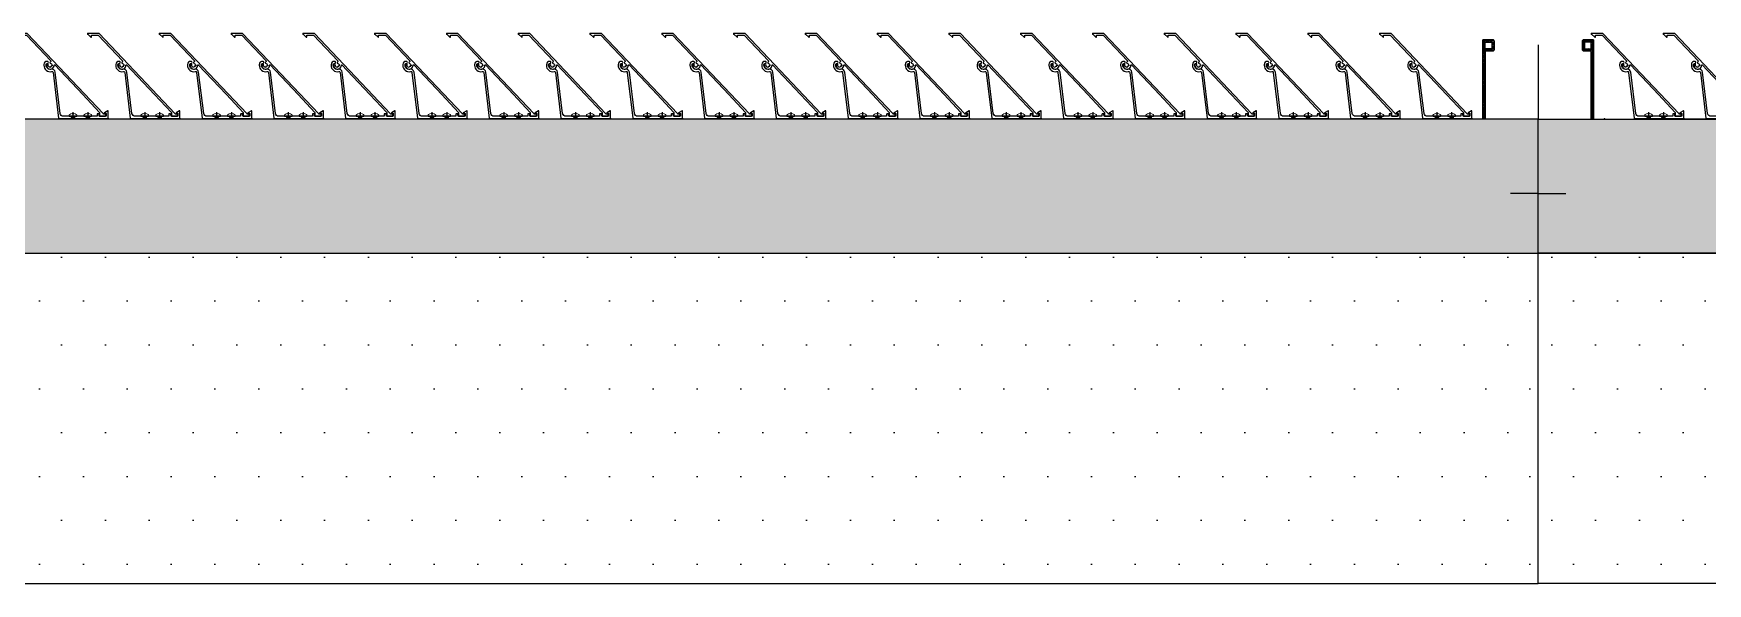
# Model space of a CAD drawing. Header units: millimetres. Extents: x 2519235 to 7246330, y 25937 to 201821.
# Drawn here: x 2729582 to 2731097, y 118410 to 118908 of the extents above; entities that cross this region are included whole.
import ezdxf
from ezdxf.enums import TextEntityAlignment as Align

# ---------------------------------------------------------------- set-up
doc = ezdxf.new("R2010")
doc.units = ezdxf.units.MM
doc.set_wipeout_variables(frame=1)
for name, pattern in [('CENTER', [50.8, 31.75, -6.35, 6.35, -6.35]), ('DXK_LINE_DOT2', [3.9198, 1.9599, -1.9599]), ('HIDDEN', [0.375, 0.25, -0.125]), ('HIDDEN2', [4.7625, 3.175, -1.5875]), ('TA_GL_005.00000', [13.75, 5, -1.25, 1.25, -1.25, 5])]:
    doc.linetypes.add(name, pattern=pattern)
for name, color, linetype in [('000 - 0_SYM_DWG_GRID-BUBBLE_MAIN_COLOR_1', 7, 'Continuous'), ('000 - 0_SYM_DWG_GRIDLINE_MAIN_COLOR_251', 7, 'Continuous'), ('000 - STRUCTURE_STEEL_ACCESORIES_MAIN_COLOR_2', 7, 'Continuous'), ('000 - STRUCTURE_STEEL_ACCESORIES_WIPEOUT_', 7, 'Continuous'), ('010 - ASPG_ACCESSORIES_HATCH_', 7, 'Continuous'), ('010 - ASPG_ACCESSORIES_MAIN_COLOR_1', 7, 'Continuous'), ('010 - ASPG_ACCESSORIES_SUB_COLOR_1', 7, 'Continuous'), ('010 - ASPG_ACCESSORIES_SUB_COLOR_2', 7, 'Continuous'), ('010 - ASPG_ACCESSORIES_SYMBOL_', 7, 'Continuous'), ('010 - ASPG_ACCESSORIES_WIPEOUT_', 7, 'Continuous'), ('010 - ASPG_EXTR_DEF_SUB', 7, 'Continuous'), ('010 - ASPG_EXTR_MAIN_COLOR_2', 7, 'Continuous'), ('010 - ASPG_FASTERN_DEF_SUB', 7, 'Continuous'), ('010 - ASPG_FASTERN_MAIN_COLOR_1', 7, 'Continuous'), ('010 - ASPG_FASTERN_SUB_COLOR_2', 7, 'Continuous'), ('010 - ASPG_FASTERN_SUB_COLOR_3', 7, 'Continuous'), ('010 - ASPG_FLASHING_HATCH_', 7, 'Continuous'), ('010 - ASPG_FLASHING_MAIN_COLOR_2', 7, 'Continuous'), ('010 - ASPG_FLASHING_MAIN_COLOR_4', 7, 'Continuous'), ('010 - ASPG_FLASHING_WIPEOUT_', 7, 'Continuous'), ('010 - ASPG_FRAMING_CUT_COLOR_4', 7, 'Continuous'), ('010 - ASPG_FRAMING_DEF_SUB', 7, 'Continuous'), ('010 - ASPG_FRAMING_HATCH_', 7, 'Continuous'), ('010 - ASPG_FRAMING_MAIN_COLOR_2', 7, 'Continuous'), ('010 - ASPG_FRAMING_SUB_COLOR_2', 7, 'Continuous'), ('010 - ASPG_FRAMING_WIPEOUT_', 7, 'Continuous'), ('_BOLT-M10', 7, 'Continuous'), ('_C-SC', 7, 'Continuous'), ('_Hatch', 7, 'Continuous'), ('_LOUVER-SB', 7, 'Continuous'), ('A-GLAZ-CURT', 7, 'Continuous'), ('BOLT & SCREW', 7, 'Continuous'), ('Center Line', 7, 'CENTER'), ('Xref-PLAN-106.940$0$_Beam', 7, 'Continuous')]:
    doc.layers.add(name, color=color, linetype=linetype)
doc.layers.add('12-GRID', color=7, linetype='CENTER', lineweight=13)
doc.layers.add('SCREW', color=7, linetype='Continuous', lineweight=5)
doc.styles.add('Arial', font='arial.ttf', dxfattribs={"height": 300})
doc.styles.add('TA', font='', dxfattribs={"height": 4.5})
doc.styles.get('TA').set_extended_font_data('Cordia New')
pattern_1 = [(270, (1257419.24324, -520041.6224), (0.65495992507, -1.1344238721), [0.7562825814, -1.5125651628]), (30, (1257419.24324, -520041.6224), (0.65495992936, 1.1344238696), [0.7562825814, -1.5125651628]), (330, (1257419.24324, -520041.6224), (1.30991985442, -2.48e-09), [-1.5125651628, 0.7562825814])]
pattern_2 = [(315, (1257419.4929, -520021.6224), (1.3369313545, 1.3369313545), []), (45, (1257419.4929, -520021.6224), (-1.3369313545, 1.3369313545), [])]
pattern_3 = [(270, (1257419.4425, -520043.9224), (0.65495992507, -1.1344238721), [0.7562825814, -1.5125651628]), (30, (1257419.4425, -520043.9224), (0.65495992936, 1.1344238696), [0.7562825814, -1.5125651628]), (330, (1257419.4425, -520043.9224), (1.30991985442, -2.48e-09), [-1.5125651628, 0.7562825814])]
pattern_4 = [(315, (1257419.1929, -520023.9224), (1.3369313545, 1.3369313545), []), (45, (1257419.1929, -520023.9224), (-1.3369313545, 1.3369313545), [])]
pattern_5 = [(45, (68845973.911, -106253.634), (-4.0411152545, 4.0411152545), []), (45, (68845976.6053, -106253.634), (-4.0411152545, 4.0411152545), [])]
pattern_6 = [(0, (0, 0), (3.96875, 7.9375), [0, -7.9375])]
pattern_7 = [(0, (0, 0), (19.84375, 39.6875), [0, -39.6875])]

# ---------------------------------------------------------------- blocks, each defined once
blk = doc.blocks.new('_C-SC')
at = {"layer": '_Hatch'}
h = blk.add_hatch(dxfattribs=at)
h.set_pattern_fill('STEEL', scale=1.5)
h.set_pattern_definition([(45, (-1941.0177, -2436.031), (-3.367596, 3.367596), []), (45, (-1941.0177, -2433.6497), (-3.367596, 3.367596), [])])
h.paths.add_polyline_path([(3, 67), (3, 3, 0.414214), (13, -7), (50, -7), (50, -15), (-50, -15), (-50, -7), (-13, -7, 0.414214), (-3, 3), (-3, 67, 0.414214), (-13, 77), (-50, 77), (-50, 85), (50, 85), (50, 77), (13, 77, 0.414214)])
at = {"color": 7, "linetype": 'Continuous'}
for p, q in [((70, 135), (-70, 135)), ((-70, 135), (-70, -25)), ((70, 135), (70, -25))]:
    blk.add_line(p, q, dxfattribs=at)
at = {"color": 7, "linetype": 'DXK_LINE_DOT2'}
for p, q in [((-70, 135), (-70, -25)), ((70, 135), (-70, 135)), ((70, -25), (70, 135))]:
    blk.add_line(p, q, dxfattribs=at)
at = {"color": 7, "linetype": 'HIDDEN2'}
for p, q in [((-70, -25), (-70, -65)), ((-70, -30.1), (-70, -65)), ((70, -65), (70, -25)), ((70, -30.1), (70, -65)), ((-70, -65), (70, -65)), ((-70, -65), (70, -65))]:
    blk.add_line(p, q, dxfattribs=at)
at = {"color": 7}
blk.add_lwpolyline([(-50, 85), (50, 85), (50, 77), (13, 77, 0.414214), (3, 67), (3, 3, 0.414214), (13, -7), (50, -7), (50, -15), (-50, -15), (-50, -7), (-13, -7, 0.414214), (-3, 3), (-3, 67, 0.414214), (-13, 77), (-50, 77)], format="xyb", close=True, dxfattribs=at)
for points in [[(63, 60), (3, 60), (3, 10), (63, 10)], [(63, 60), (8, 60), (8, 10), (63, 10)]]:
    blk.add_lwpolyline(points, close=True, dxfattribs=at)
at = {"layer": '_BOLT-M10', "color": 7}
for p, q in [((0, 128.1), (0, 101.9)), ((-11.7, 115), (11.7, 115)), ((16, 35), (-10, 35)), ((3, 42), (-3, 42)), ((8, 42), (3, 42)), ((3, 28), (-3, 28)), ((8, 28), (3, 28))]:
    blk.add_line(p, q, dxfattribs=at)
blk.add_lwpolyline([(-8, 110.4), (0, 105.8), (8, 110.4), (8, 119.6), (0, 124.2), (-8, 119.6)], close=True, dxfattribs=at)
for radius in [10, 6.93]:
    blk.add_circle((0, 115), radius, dxfattribs=at)
at = {"layer": 'Defpoints', "color": 7}
for p, q in [((6.4, -6.4), (-6.4, 6.4)), ((-6.4, -6.4), (6.4, 6.4))]:
    blk.add_line(p, q, dxfattribs=at)
at = {"layer": 'Defpoints', "color": 7, "linetype": 'HIDDEN2'}
for p, q in [((-11.7, -45), (11.7, -45)), ((0, -58.1), (0, -31.9))]:
    blk.add_line(p, q, dxfattribs=at)
blk.add_lwpolyline([(-8, -40.4), (0, -35.8), (8, -40.4), (8, -49.6), (0, -54.2), (-8, -49.6)], close=True, dxfattribs=at)
for radius in [10, 6.93]:
    blk.add_circle((0, -45), radius, dxfattribs=at)
blk = doc.blocks.new('*U360')
at = {"color": 7}
for p, q in [((125, -25), (-2525, -25)), ((-2525, -30.1), (125, -30.1)), ((125, -25), (125, -144.9)), ((-2525, -35.4), (125, -35.4)), ((-2525, -134.5), (125, -134.5)), ((-2525, -139.6), (125, -139.6)), ((-2525, -144.9), (125, -144.9))]:
    blk.add_line(p, q, dxfattribs=at)
at = {"layer": 'Defpoints', "color": 7}
for p, q in [((6.4, -6.4), (-6.4, 6.4)), ((-6.4, -6.4), (6.4, 6.4)), ((0, 0), (0, -144.9))]:
    blk.add_line(p, q, dxfattribs=at)
blk = doc.blocks.new('Xref-PLAN-106.940')
at = {"layer": 'Xref-PLAN-106.940$0$_Beam', "color": 7}
for p, q in [((130644.2, 23258.4), (133394.2, 23258.4)), ((130644.2, 22958.4), (133394.2, 22958.4))]:
    blk.add_line(p, q, dxfattribs=at)
blk = doc.blocks.new('*U1098')
at = {"layer": '000 - 0_SYM_DWG_GRIDLINE_MAIN_COLOR_251', "color": 7, "linetype": 'ByBlock', "ltscale": 5}
blk.add_line((2, 0), (-866, 0), dxfattribs=at)
at = {"color": 7, "style": 'TA', "flags": 1}
blk.add_attdef('LOCATION', (6, -6), '', height=4.5, rotation=270, dxfattribs=at)
at = {"layer": '000 - 0_SYM_DWG_GRID-BUBBLE_MAIN_COLOR_1', "color": 7, "style": 'Arial'}
blk.add_attdef('GRID-HEAD', text='', height=4, rotation=180, dxfattribs=at).set_placement((22, 0), align=Align.MIDDLE_CENTER)
blk = doc.blocks.new('W-1-PP17-ENT1_REV02_20260415-161303_PP17_ENT1_MAIN_DIMS_PL')
at = {"layer": '000 - 0_SYM_DWG_GRIDLINE_MAIN_COLOR_251', "color": 7, "linetype": 'TA_GL_005.00000', "xscale": 50, "yscale": 50, "zscale": 50, "rotation": 180}
blk.add_blockref('*U1098', (-18300, 0), dxfattribs=at)
blk = doc.blocks.new('A$C6d15e31b')
at = {"layer": 'A-GLAZ-CURT', "color": 7}
for p, q in [((-4950, 0), (-4950, 50)), ((-4950, 50), (-4900, 50)), ((-4900, 50), (-4900, 0))]:
    blk.add_line(p, q, dxfattribs=at)
at = {"color": 7}
for name, p in [('W-1-PP17-ENT1_REV02_20260415-161303_PP17_ENT1_MAIN_DIMS_PL', (0, 0)), ('Xref-PLAN-106.940', (-135619.3, -23258.4))]:
    blk.add_blockref(name, p, dxfattribs=at)
at = {"layer": '_C-SC', "color": 7, "rotation": 180}
blk.add_blockref('_C-SC', (-4800, -149.9), dxfattribs=at)
at = {"layer": '_LOUVER-SB', "color": 7, "rotation": 180}
blk.add_blockref('*U360', (-4800, -149.9), dxfattribs=at)
blk = doc.blocks.new('*U2952')
at = {"layer": '12-GRID', "color": 7, "linetype": 'CENTER'}
for p, q in [((0, -6.2), (0, 2.2)), ((-4.2, -2), (4.2, -2))]:
    blk.add_line(p, q, dxfattribs=at)
at = {"layer": 'BOLT & SCREW', "color": 7}
for p, q in [((-0.6, -1.8), (-1.8, -1.6)), ((-0.6, -2.2), (-1.8, -2.4)), ((-0.5, -1.8), (-0.9, -1.6)), ((-0.5, -2.2), (-0.9, -2.4)), ((-0.2, -1.4), (-0.4, -0.2)), ((-0.2, -1.5), (-0.4, -1.1)), ((-0.2, -2.5), (-0.4, -2.9)), ((-0.2, -2.6), (-0.4, -3.8)), ((0.2, -1.4), (0.4, -0.2)), ((0.2, -1.5), (0.4, -1.1)), ((0.4, -2.9), (0.2, -2.5)), ((0.2, -2.6), (0.4, -3.8)), ((0.5, -1.8), (0.9, -1.6)), ((0.5, -2.2), (0.9, -2.4)), ((0.6, -1.8), (1.8, -1.6)), ((0.6, -2.2), (1.8, -2.4))]:
    blk.add_line(p, q, dxfattribs=at)
for points in [[(-1.8, -1.6), (-0.9, -1.6, 0.414214), (-0.4, -1.1), (-0.4, -0.2), (0.4, -0.2), (0.4, -1.1, 0.414214), (0.9, -1.6), (1.8, -1.6), (1.8, -2.4), (0.9, -2.4, 0.414214), (0.4, -2.9), (0.4, -3.8), (-0.4, -3.8), (-0.4, -2.9, 0.414214), (-0.9, -2.4), (-1.8, -2.4)], [(0.2, -2.5, -0.414214), (0.5, -2.2), (0.6, -2.2), (0.6, -1.8), (0.5, -1.8, -0.414214), (0.2, -1.5), (0.2, -1.4), (-0.2, -1.4), (-0.2, -1.5, -0.414214), (-0.5, -1.8), (-0.6, -1.8), (-0.6, -2.2), (-0.5, -2.2, -0.414214), (-0.2, -2.5), (-0.2, -2.6), (0.2, -2.6)]]:
    blk.add_lwpolyline(points, format="xyb", close=True, dxfattribs=at)
blk.add_circle((0, -2), 3.5, dxfattribs=at)
blk = doc.blocks.new('000_ASPG_TYP_FILES_20260218-010703_FRAME_EXTR_')
at = {"layer": '010 - ASPG_FRAMING_HATCH_'}
h = blk.add_hatch(dxfattribs=at)
h.set_pattern_fill('ANSI32', scale=0.1, angle=180)
edge = h.paths.add_edge_path()
edge.add_line((2, 16), (2, 2))
edge.add_line((2, 2), (39.7, 2))
edge.add_arc((39.7, 1.7), 0.3, 0, 90, ccw=False)
edge.add_line((40, 1.7), (40, 0.3))
edge.add_arc((39.7, 0.3), 0.3, -90, 0, ccw=False)
edge.add_line((39.7, 0), (0.3, 0))
edge.add_arc((0.3, 0.3), 0.3, 180, 270, ccw=False)
edge.add_line((0, 0.3), (0, 17.7))
edge.add_arc((0.3, 17.7), 0.3, 90, 180, ccw=False)
edge.add_line((0.3, 18), (22.6, 18))
edge.add_arc((22.6, 18.5), 0.5, 270, 380.2095)
edge.add_arc((26.2, 19.8), 3.35, 182.0638, 200.2095, ccw=False)
edge.add_arc((23.6, 19.7), 0.76, 2.0638, 182.0638, ccw=False)
edge.add_arc((26.2, 19.8), 1.83, 182.0638, 447.9362)
edge.add_arc((26.3, 22.4), 0.76, 87.9362, 267.9362, ccw=False)
edge.add_arc((26.2, 19.8), 3.35, 69.7905, 87.9362, ccw=False)
edge.add_arc((27.5, 23.4), 0.5, 249.7905, 360)
edge.add_line((28, 23.4), (28, 26.7))
edge.add_line((28, 26.7), (28.5, 27.2))
edge.add_line((28.5, 27.2), (28, 27.7))
edge.add_line((28, 27.7), (28, 38.6))
edge.add_line((28, 38.6), (28.5, 39.1))
edge.add_line((28.5, 39.1), (28, 39.6))
edge.add_line((28, 39.6), (28, 42.9))
edge.add_arc((27.5, 42.9), 0.5, 0, 110.2095)
edge.add_arc((26.2, 46.5), 3.35, 272.0638, 290.2095, ccw=False)
edge.add_arc((26.3, 43.9), 0.76, 92.0638, 272.0638, ccw=False)
edge.add_arc((26.2, 46.5), 1.83, 272.0638, 537.9362)
edge.add_arc((23.6, 46.6), 0.76, 177.9362, 357.9362, ccw=False)
edge.add_arc((26.2, 46.5), 3.35, 159.7905, 177.9362, ccw=False)
edge.add_arc((22.6, 47.8), 0.5, 339.7905, 450)
edge.add_line((22.6, 48.3), (0.3, 48.3))
edge.add_arc((0.3, 48.6), 0.3, 180, 270, ccw=False)
edge.add_line((0, 48.6), (0, 60))
edge.add_arc((0.3, 60), 0.3, 90, 180, ccw=False)
edge.add_line((0.3, 60.3), (5, 60.3))
edge.add_line((5, 60.3), (5, 65))
edge.add_arc((5.3, 65), 0.3, 90, 180, ccw=False)
edge.add_line((5.3, 65.3), (30, 65.3))
edge.add_line((30, 65.3), (30, 63.6))
edge.add_arc((29.7, 63.6), 0.3, -90, 0, ccw=False)
edge.add_line((29.7, 63.3), (7.3, 63.3))
edge.add_arc((7.3, 63), 0.3, 90, 180)
edge.add_line((7, 63), (7, 58.3))
edge.add_line((7, 58.3), (2.3, 58.3))
edge.add_arc((2.3, 58), 0.3, 90, 180)
edge.add_line((2, 58), (2, 50.6))
edge.add_arc((2.3, 50.6), 0.3, 180, 270)
edge.add_line((2.3, 50.3), (29.7, 50.3))
edge.add_arc((29.7, 50), 0.3, 0, 90, ccw=False)
edge.add_line((30, 50), (30, 26.7))
edge.add_line((30, 26.7), (30, 16.3))
edge.add_arc((29.7, 16.3), 0.3, -90, 0, ccw=False)
edge.add_line((29.7, 16), (2, 16))
at = {"layer": '010 - ASPG_FRAMING_CUT_COLOR_4', "color": 7}
blk.add_lwpolyline([(2, 16), (2, 2), (39.7, 2, -0.414214), (40, 1.7), (40, 0.3, -0.414214), (39.7, 0), (0.3, 0, -0.414214), (0, 0.3), (0, 17.7, -0.414214), (0.3, 18), (22.6, 18, 0.52173), (23, 18.7, -0.079342), (22.8, 19.7, -1), (24.3, 19.8, 2.296346), (26.2, 21.7, -1), (26.3, 23.2, -0.079342), (27.3, 23, 0.52173), (28, 23.4), (28, 26.7), (28.5, 27.2), (28, 27.7), (28, 38.6), (28.5, 39.1), (28, 39.6), (28, 42.9, 0.52173), (27.3, 43.3, -0.079342), (26.3, 43.1, -1), (26.2, 44.6, 2.296346), (24.3, 46.5, -1), (22.8, 46.6, -0.079342), (23, 47.6, 0.52173), (22.6, 48.3), (0.3, 48.3, -0.414214), (0, 48.6), (0, 60, -0.414214), (0.3, 60.3), (5, 60.3), (5, 65, -0.414214), (5.3, 65.3), (30, 65.3), (30, 63.6, -0.414214), (29.7, 63.3), (7.3, 63.3, 0.414214), (7, 63), (7, 58.3), (2.3, 58.3, 0.414214), (2, 58), (2, 50.6, 0.414214), (2.3, 50.3), (29.7, 50.3, -0.414214), (30, 50), (30, 26.7), (30, 16.3, -0.414214), (29.7, 16)], format="xyb", close=True, dxfattribs=at)
at = {"color": 7}
for p in [(26.2, 48.5), (26.2, 21.8)]:
    blk.add_blockref('*U2952', p, dxfattribs=at)
blk = doc.blocks.new('*U2949')
at = {"layer": '010 - ASPG_FRAMING_HATCH_', "transparency": 33554585}
h = blk.add_hatch(dxfattribs=at)
h.set_pattern_fill('ANSI32', scale=0.25)
edge = h.paths.add_edge_path()
edge.add_line((2, -50), (2, -75))
edge.add_line((2, -75), (0, -75))
edge.add_line((0, -75), (0, -49))
edge.add_arc((1, -49), 1, 90, 180, ccw=False)
edge.add_line((1, -48), (63, -48))
edge.add_arc((63, -47), 1, 270, 360)
edge.add_line((64, -47), (64, 47))
edge.add_arc((63, 47), 1, 0, 90)
edge.add_line((63, 48), (1, 48))
edge.add_arc((1, 49), 1, 180, 270, ccw=False)
edge.add_line((0, 49), (0, 75))
edge.add_line((0, 75), (2, 75))
edge.add_line((2, 75), (2, 50))
edge.add_line((2, 50), (141, 50))
edge.add_line((141, 50), (141, 41))
edge.add_arc((140, 41), 1, 270, 360, ccw=False)
edge.add_line((140, 40), (132, 40))
edge.add_arc((132, 41), 1, 180, 270, ccw=False)
edge.add_line((131, 41), (131, 47))
edge.add_arc((130, 47), 1, 0, 90)
edge.add_line((130, 48), (67, 48))
edge.add_arc((67, 47), 1, 90, 180)
edge.add_line((66, 47), (66, -47))
edge.add_arc((67, -47), 1, 180, 270)
edge.add_line((67, -48), (130, -48))
edge.add_arc((130, -47), 1, 270, 360)
edge.add_line((131, -47), (131, -41))
edge.add_arc((132, -41), 1, 90, 180, ccw=False)
edge.add_line((132, -40), (140, -40))
edge.add_arc((140, -41), 1, 0, 90, ccw=False)
edge.add_line((141, -41), (141, -50))
edge.add_line((141, -50), (2, -50))
h.paths.add_polyline_path([(139, 48), (139, 42), (133, 42), (133, 48)], flags=16)
h.paths.add_polyline_path([(139, -48), (139, -42), (133, -42), (133, -48)], flags=16)
at = {"layer": '010 - ASPG_FRAMING_HATCH_'}
h = blk.add_hatch(dxfattribs=at)
h.set_pattern_fill('ANSI37', scale=0.595498, angle=-90)
h.set_pattern_definition(pattern_2)
edge = h.paths.add_edge_path()
edge.add_ellipse((57.8, 55), major_axis=(0, -5), ratio=0.644482, start_angle=0, end_angle=180)
edge.add_line((57.8, 60), (62, 60))
edge.add_arc((62, 60.3), 0.3, -90, 0)
edge.add_line((62.3, 60.3), (62.3, 61))
edge.add_line((62.3, 61), (61.8, 61.5))
edge.add_line((61.8, 61.5), (62.3, 62))
edge.add_line((62.3, 62), (61.8, 62.5))
edge.add_line((61.8, 62.5), (62.3, 63))
edge.add_line((62.3, 63), (61.8, 63.5))
edge.add_line((61.8, 63.5), (62.3, 64))
edge.add_line((62.3, 64), (62.3, 65))
edge.add_line((62.3, 65), (63.3, 65))
edge.add_line((63.3, 65), (63.8, 65.5))
edge.add_line((63.8, 65.5), (64.3, 65))
edge.add_line((64.3, 65), (64.8, 65.5))
edge.add_line((64.8, 65.5), (65.3, 65))
edge.add_line((65.3, 65), (65.8, 65.5))
edge.add_line((65.8, 65.5), (66.3, 65))
edge.add_line((66.3, 65), (67, 65))
edge.add_arc((67, 65.3), 0.3, -90, 0)
edge.add_line((67.3, 65.3), (67.3, 60))
edge.add_arc((77.2, 55), 11.1, 153.2037, 206.7963)
edge.add_line((67.3, 50), (57.8, 50))
h = blk.add_hatch(dxfattribs=at)
h.set_pattern_fill('ANSI37', scale=0.595498, angle=-90)
h.set_pattern_definition(pattern_4)
edge = h.paths.add_edge_path()
edge.add_ellipse((11.5, 55), major_axis=(0, -5), ratio=0.644482, start_angle=180, end_angle=360, ccw=False)
edge.add_line((11.5, 60), (2, 60))
edge.add_arc((-7.9, 55), 11.1, -26.7963, 26.7963, ccw=False)
edge.add_line((2, 50), (11.5, 50))
h = blk.add_hatch(dxfattribs=at)
h.set_pattern_fill('HONEY', scale=0.238199, angle=-90)
h.set_pattern_definition(pattern_3)
edge = h.paths.add_edge_path()
edge.add_ellipse((11.8, 55), major_axis=(0, -5), ratio=0.644482, start_angle=0, end_angle=360, ccw=False)
h = blk.add_hatch(dxfattribs=at)
h.set_pattern_fill('HONEY', scale=0.238199, angle=-90)
h.set_pattern_definition(pattern_1)
edge = h.paths.add_edge_path()
edge.add_ellipse((57.5, 55), major_axis=(0, -5), ratio=0.644482, start_angle=0, end_angle=360)
h = blk.add_hatch(dxfattribs=at)
h.set_pattern_fill('ANSI37', scale=0.595498, angle=-90)
h.set_pattern_definition(pattern_4)
edge = h.paths.add_edge_path()
edge.add_ellipse((11.5, -55), major_axis=(0, 5), ratio=0.644482, start_angle=0, end_angle=180)
edge.add_line((11.5, -60), (2, -60))
edge.add_arc((-7.9, -55), 11.1, 333.2037, 386.7963)
edge.add_line((2, -50), (11.5, -50))
h = blk.add_hatch(dxfattribs=at)
h.set_pattern_fill('HONEY', scale=0.238199, angle=-90)
h.set_pattern_definition(pattern_3)
edge = h.paths.add_edge_path()
edge.add_ellipse((11.8, -55), major_axis=(0, 5), ratio=0.644482, start_angle=0, end_angle=360)
h = blk.add_hatch(dxfattribs=at)
h.set_pattern_fill('HONEY', scale=0.238199, angle=-90)
h.set_pattern_definition(pattern_1)
edge = h.paths.add_edge_path()
edge.add_ellipse((57.5, -55), major_axis=(0, 5), ratio=0.644482, start_angle=0, end_angle=360, ccw=False)
h = blk.add_hatch(dxfattribs=at)
h.set_pattern_fill('ANSI37', scale=0.595498, angle=-90)
h.set_pattern_definition(pattern_2)
edge = h.paths.add_edge_path()
edge.add_ellipse((57.8, -55), major_axis=(0, 5), ratio=0.644482, start_angle=180, end_angle=360, ccw=False)
edge.add_line((57.8, -60), (62, -60))
edge.add_arc((62, -60.3), 0.3, 360, 450, ccw=False)
edge.add_line((62.3, -60.3), (62.3, -61))
edge.add_line((62.3, -61), (61.8, -61.5))
edge.add_line((61.8, -61.5), (62.3, -62))
edge.add_line((62.3, -62), (61.8, -62.5))
edge.add_line((61.8, -62.5), (62.3, -63))
edge.add_line((62.3, -63), (61.8, -63.5))
edge.add_line((61.8, -63.5), (62.3, -64))
edge.add_line((62.3, -64), (62.3, -65))
edge.add_line((62.3, -65), (63.3, -65))
edge.add_line((63.3, -65), (63.8, -65.5))
edge.add_line((63.8, -65.5), (64.3, -65))
edge.add_line((64.3, -65), (64.8, -65.5))
edge.add_line((64.8, -65.5), (65.3, -65))
edge.add_line((65.3, -65), (65.8, -65.5))
edge.add_line((65.8, -65.5), (66.3, -65))
edge.add_line((66.3, -65), (67, -65))
edge.add_arc((67, -65.3), 0.3, 360, 450, ccw=False)
edge.add_line((67.3, -65.3), (67.3, -60))
edge.add_arc((77.2, -55), 11.1, 153.2037, 206.7963, ccw=False)
edge.add_line((67.3, -50), (57.8, -50))
at = {"layer": '010 - ASPG_FASTERN_DEF_SUB', "color": 7}
blk.add_point((0, 0), dxfattribs=at)
at = {"layer": '010 - ASPG_FRAMING_CUT_COLOR_4', "color": 7}
blk.add_lwpolyline([(2, -50), (2, -75), (0, -75), (0, -49, -0.414214), (1, -48), (63, -48, 0.414214), (64, -47), (64, 47, 0.414214), (63, 48), (1, 48, -0.414214), (0, 49), (0, 75), (2, 75), (2, 50), (141, 50), (141, 41, -0.414214), (140, 40), (132, 40, -0.414214), (131, 41), (131, 47, 0.414214), (130, 48), (67, 48, 0.414214), (66, 47), (66, -47, 0.414214), (67, -48), (130, -48, 0.414214), (131, -47), (131, -41, -0.414214), (132, -40), (140, -40, -0.414214), (141, -41), (141, -50)], format="xyb", close=True, dxfattribs=at)
for points in [[(139, 48), (139, 42), (133, 42), (133, 48)], [(139, -48), (139, -42), (133, -42), (133, -48)]]:
    blk.add_lwpolyline(points, close=True, dxfattribs=at)
at = {"layer": '010 - ASPG_FRAMING_DEF_SUB', "color": 7, "transparency": 33554508}
blk.add_line((136.5, 0), (-4.5, 0), dxfattribs=at)
at = {"layer": '010 - ASPG_FRAMING_DEF_SUB', "color": 7, "transparency": 33554457}
for points in [[(54.3, 50), (67.3, 50), (67.3, 65.5), (54.3, 65.5)], [(2, 50), (15, 50), (15, 60), (2, 60)], [(2, -50), (15, -50), (15, -60), (2, -60)], [(54.3, -50), (67.3, -50), (67.3, -65.5), (54.3, -65.5)]]:
    blk.add_lwpolyline(points, close=True, dxfattribs=at)
at = {"layer": '010 - ASPG_FRAMING_SUB_COLOR_2', "color": 7}
for points in [[(57.5, 50), (67.3, 50, -0.238199), (67.3, 60), (67.3, 65.3, -0.414214), (67, 65), (66.3, 65), (65.8, 65.5), (65.3, 65), (64.8, 65.5), (64.3, 65), (63.8, 65.5), (63.3, 65), (62.3, 65), (62.3, 64), (61.8, 63.5), (62.3, 63), (61.8, 62.5), (62.3, 62), (61.8, 61.5), (62.3, 61), (62.3, 60.3, -0.414214), (62, 60), (57.5, 60)], [(11.8, 50), (2, 50, 0.238199), (2, 60), (11.8, 60)], [(11.8, -50), (2, -50, -0.238199), (2, -60), (11.8, -60)], [(57.5, -50), (67.3, -50, 0.238199), (67.3, -60), (67.3, -65.3, 0.414214), (67, -65), (66.3, -65), (65.8, -65.5), (65.3, -65), (64.8, -65.5), (64.3, -65), (63.8, -65.5), (63.3, -65), (62.3, -65), (62.3, -64), (61.8, -63.5), (62.3, -63), (61.8, -62.5), (62.3, -62), (61.8, -61.5), (62.3, -61), (62.3, -60.3, 0.414214), (62, -60), (57.5, -60)]]:
    blk.add_lwpolyline(points, format="xyb", dxfattribs=at)
at = {"layer": '010 - ASPG_FRAMING_SUB_COLOR_2', "color": 7, "extrusion": (0, 0, -1)}
for centre, major_axis in [((11.8, 55), (0, -5)), ((57.5, -55), (0, 5))]:
    blk.add_ellipse(centre, major_axis=major_axis, ratio=0.644482, dxfattribs=at)
at = {"layer": '010 - ASPG_FRAMING_SUB_COLOR_2', "color": 7}
for centre, major_axis in [((57.5, 55), (0, -5)), ((11.8, -55), (0, 5))]:
    blk.add_ellipse(centre, major_axis=major_axis, ratio=0.644482, dxfattribs=at)
blk = doc.blocks.new('PZG35-9D5')
at = {"layer": 'Center Line', "color": 7}
blk.add_line((0, 3.7), (0, -10.5), dxfattribs=at)
at = {"layer": 'SCREW', "color": 7}
for p, q in [((-1.4, 0), (-1.4, -1.1)), ((1.4, 0), (1.4, -0.6)), ((-1.9, -1.4), (1.9, -0.9)), ((-1.9, -1.4), (-1.4, -1.1)), ((-1.9, -1.4), (-1.4, -1.7)), ((-1.9, -2.7), (1.9, -2.2)), ((-1.9, -2.7), (-1.4, -2.4)), ((-1.9, -2.7), (-1.4, -3)), ((-1.9, -4), (-1.4, -3.7)), ((-1.9, -4), (-1, -3.9)), ((-1.9, -4), (-1.4, -4.3)), ((-1.4, -1.1), (1.4, -0.6)), ((-1.4, -1.7), (1.4, -1.2)), ((-1.4, -1.7), (-1.4, -2.4)), ((-1.4, -2.4), (1.4, -1.9)), ((-1.4, -3), (1.4, -2.5)), ((-1.4, -3), (-1.4, -3.7)), ((-1.4, -3.7), (-0.8, -3.6)), ((-1.4, -4.3), (-1.4, -8.1)), ((-1.4, -4.3), (-1.2, -4.3)), ((0, -9.5), (-1.4, -8.1)), ((0, -9.5), (1.4, -8.1)), ((0.6, -3.3), (1.4, -3.2)), ((0.7, -3.7), (1.9, -3.5)), ((0.7, -3.9), (1.4, -3.8)), ((0.7, -4.6), (1.4, -4.5)), ((0.7, -5), (1.9, -4.8)), ((0.7, -5.2), (1.4, -5.1)), ((1.9, -0.9), (1.4, -0.6)), ((1.9, -0.9), (1.4, -1.2)), ((1.4, -1.2), (1.4, -1.9)), ((1.9, -2.2), (1.4, -1.9)), ((1.9, -2.2), (1.4, -2.5)), ((1.4, -2.5), (1.4, -3.2)), ((1.9, -3.5), (1.4, -3.2)), ((1.9, -3.5), (1.4, -3.8)), ((1.4, -3.8), (1.4, -4.5)), ((1.9, -4.8), (1.4, -4.5)), ((1.9, -4.8), (1.4, -5.1)), ((1.4, -5.1), (1.4, -8.1))]:
    blk.add_line(p, q, dxfattribs=at)
blk.add_lwpolyline([(0, -9.5), (0.7, -5.2), (0.7, -3.6, 0.417657), (0.4, -3.3, 0.108102), (-0.8, -3.6), (-1.4, -4.7)], format="xyb", dxfattribs=at)
blk = doc.blocks.new('*U2951')
at = {"layer": 'SCREW', "color": 7}
blk.add_lwpolyline([(3, 1.8, 0.09906), (0.8, 2.5), (0.8, 2.3), (-0.8, 2.3), (-0.8, 2.5, 0.09906), (-3, 1.8, 0.266588), (-3.5, 1), (-3.5, 0.2, 0.414214), (-3.3, 0), (3.3, 0, 0.414214), (3.5, 0.2), (3.5, 1, 0.266588)], format="xyb", close=True, dxfattribs=at)
blk.add_blockref('PZG35-9D5', (0, 0), dxfattribs=at)
blk = doc.blocks.new('*U2950')
at = {"color": 7}
blk.add_point((0, 0), dxfattribs=at)
at = {"layer": '010 - ASPG_ACCESSORIES_MAIN_COLOR_1', "color": 7}
blk.add_lwpolyline([(-39.7, -0.6, 0.414214), (-40, -0.9), (-40, -7.4, 0.57735), (-39.7, -7.6), (-36.6, -5.8, 0.767327), (-36.8, -5.3), (-37.9, -5.3, -0.414214), (-38.2, -5), (-38.2, -2.8, -0.414214), (-38, -2.6), (-32.2, -2.6, -0.388879), (-32, -2.8), (-31.8, -4.3, 0.388879), (-31.3, -4.8), (-30.3, -4.8, 0.414214), (-30, -4.5), (-30, -2.9, -0.414214), (-29.7, -2.6), (0.4, -2.6, -0.378969), (3.4, -5.2), (8, -42.5, 0.446593), (11.6, -45.1, -0.489802), (16.1, -48.7), (16.1, -49.4, -0.18248), (15.8, -50, -0.267949), (15.3, -50.2, 1.122115), (15.1, -52.3, 0.405004), (18.1, -49.4), (18.1, -48.7, 0.489805), (11.2, -43.1, -0.446597), (9.9, -42.3), (4.9, -0.8, 0.364176), (4.6, -0.6)], format="xyb", close=True, dxfattribs=at)
at = {"layer": '010 - ASPG_EXTR_DEF_SUB', "color": 7}
for p in [(-40, -0.5), (43.4, -76.9), (43.4, -77.5)]:
    blk.add_point(p, dxfattribs=at)
at = {"layer": '010 - ASPG_EXTR_MAIN_COLOR_2', "color": 7}
blk.add_lwpolyline([(11.4, -48.2), (11.5, -47.4), (12.2, -47.6), (12.3, -46.8, -0.535538), (14.2, -49.2, 0.991572), (15.7, -49.6, 1.157025), (8.8, -48.8, -0.688558), (8.3, -49), (-17.1, -22.2), (-32.3, -6.1), (-32.3, -2.9, 0.414312), (-32.6, -2.6), (-37.5, -2.6, 0.414116), (-37.8, -2.9), (-37.8, -4.3, 0.414214), (-37.5, -4.6), (-36, -4.6, -0.205895), (-35.8, -4.7), (33.2, -77.5), (43.1, -77.5, 0.668179), (43.4, -77), (40.5, -74.2, 0.668179), (40, -74.4), (40, -76), (33.9, -76), (11.9, -52.8, -0.558354), (12.1, -52, 0.766275), (12, -50.4, -0.438583), (10.7, -48.1)], format="xyb", close=True, dxfattribs=at)
at = {"layer": 'SCREW', "color": 7, "rotation": 180}
for p in [(-21.6, -2.5), (-8.2, -2.5)]:
    blk.add_blockref('*U2951', p, dxfattribs=at)
blk = doc.blocks.new('*U1107')
at = {"color": 7}
blk.add_wipeout([(1440, 4), (60, 4), (60, 69.3), (1440, 69.3)], dxfattribs=at).dxf.layer = '010 - ASPG_FRAMING_WIPEOUT_'
blk.add_point((60, 69.5), dxfattribs=at)
at = {"layer": '010 - ASPG_FRAMING_MAIN_COLOR_2', "color": 7}
blk.add_lwpolyline([(1410, 69.3), (90, 69.3), (90, 6), (1410, 6)], close=True, dxfattribs=at)
at = {"layer": '010 - ASPG_FRAMING_SUB_COLOR_2', "color": 7}
for points in [[(1440, 4), (60, 4), (60, 69.3), (1440, 69.3)], [(60, 2), (60, 4), (1440, 4), (1440, 2)]]:
    blk.add_lwpolyline(points, close=True, dxfattribs=at)
at = {"color": 7, "transparency": 33554559, "xscale": -1, "rotation": 270}
blk.add_blockref('*U2949', (0, 0), dxfattribs=at)
at = {"color": 7, "rotation": 180}
for p in [(91.8, 69.3), (156.8, 69.3)]:
    blk.add_blockref('*U2950', p, dxfattribs=at)
at = {"color": 7}
blk.add_blockref('000_ASPG_TYP_FILES_20260218-010703_FRAME_EXTR_', (60, 4), dxfattribs=at)
blk = doc.blocks.new('*U1118')
at = {"color": 7}
blk.add_wipeout([(1390, 4), (60, 4), (60, 69.3), (1390, 69.3)], dxfattribs=at).dxf.layer = '010 - ASPG_FRAMING_WIPEOUT_'
blk.add_point((60, 69.5), dxfattribs=at)
at = {"layer": '010 - ASPG_FRAMING_MAIN_COLOR_2', "color": 7}
blk.add_lwpolyline([(1360, 69.3), (90, 69.3), (90, 6), (1360, 6)], close=True, dxfattribs=at)
at = {"layer": '010 - ASPG_FRAMING_SUB_COLOR_2', "color": 7}
for points in [[(1390, 4), (60, 4), (60, 69.3), (1390, 69.3)], [(60, 2), (60, 4), (1390, 4), (1390, 2)]]:
    blk.add_lwpolyline(points, close=True, dxfattribs=at)
at = {"color": 7, "transparency": 33554559, "xscale": -1, "rotation": 270}
blk.add_blockref('*U2949', (0, 0), dxfattribs=at)
at = {"color": 7, "xscale": -1, "rotation": 180}
for p in [(100, 69.3), (165, 69.3), (230, 69.3), (295, 69.3), (360, 69.3), (425, 69.3), (490, 69.3), (555, 69.3), (620, 69.3), (685, 69.3), (750, 69.3), (815, 69.3), (880, 69.3), (945, 69.3), (1010, 69.3), (1075, 69.3), (1140, 69.3), (1205, 69.3), (1270, 69.3), (1335, 69.3)]:
    blk.add_blockref('*U2950', p, dxfattribs=at)
at = {"color": 7}
blk.add_blockref('000_ASPG_TYP_FILES_20260218-010703_FRAME_EXTR_', (60, 4), dxfattribs=at)
at = {"color": 7, "xscale": -1}
blk.add_blockref('000_ASPG_TYP_FILES_20260218-010703_FRAME_EXTR_', (1390, 4), dxfattribs=at)
blk = doc.blocks.new('W-1-PP17-ENT1_REV02_20260416-153151_PP17_ENT1_ASPG_MAIN_UPPL')
at = {"color": 7}
blk.add_blockref('*U1107', (-3600, 48), dxfattribs=at)
at = {"color": 7, "xscale": -1}
blk.add_blockref('*U1118', (-3600, 48), dxfattribs=at)
blk = doc.blocks.new('*U3382')
at = {"layer": '010 - ASPG_ACCESSORIES_SUB_COLOR_2', "color": 7}
for p, q in [((-2.1, -1.5), (-2.1, 0)), ((2.1, -1), (2.1, 0)), ((-2.7, -1.9), (2.7, -1.4)), ((-2.7, -1.9), (-2.1, -1.5)), ((-2.7, -1.9), (-2.1, -2.3)), ((-2.7, -3.7), (2.7, -3.2)), ((-2.7, -3.7), (-2.1, -3.3)), ((-2.7, -3.7), (-2.1, -4.1)), ((-2.7, -5.5), (2.7, -5)), ((-2.7, -5.5), (2.7, -5)), ((-2.7, -5.5), (-2.1, -5.1)), ((-2.7, -5.5), (-2.1, -5.1)), ((-2.7, -5.5), (-2.1, -5.9)), ((-2.7, -5.5), (-2.1, -5.9)), ((-2.7, -7.3), (2.7, -6.8)), ((-2.7, -7.3), (-2.1, -6.9)), ((-2.7, -7.3), (-2.1, -7.7)), ((-2.7, -9.1), (-2.1, -8.7)), ((-2.7, -9.1), (-1.6, -9)), ((-2.7, -9.1), (-2.1, -9.5)), ((-2.7, -10.9), (-2.1, -10.5)), ((-2.7, -10.9), (-1.8, -10.8)), ((-2.7, -10.9), (-2.1, -11.3)), ((-2.1, -1.5), (2.1, -1)), ((-2.1, -2.3), (2.1, -1.8)), ((-2.1, -3.3), (-2.1, -2.3)), ((-2.1, -3.3), (2.1, -2.8)), ((-2.1, -4.1), (2.1, -3.6)), ((-2.1, -5.1), (-2.1, -4.1)), ((-2.1, -5.1), (2.1, -4.6)), ((-2.1, -5.1), (2.1, -4.6)), ((-2.1, -5.9), (2.1, -5.4)), ((-2.1, -5.9), (2.1, -5.4)), ((-2.1, -6.9), (-2.1, -5.9)), ((-2.1, -6.9), (-2.1, -5.9)), ((-2.1, -6.9), (2.1, -6.4)), ((-2.1, -7.7), (2.1, -7.2)), ((-2.1, -8.7), (-2.1, -7.7)), ((-2.1, -8.7), (-1.1, -8.6)), ((-2.1, -9.5), (-1.6, -9.4)), ((-2.1, -10.5), (-2.1, -9.5)), ((-2.1, -10.5), (-1.8, -10.5)), ((-2.1, -11.3), (-1.9, -11.2)), ((-2.1, -12.4), (-2.1, -11.3)), ((-2.1, -12.4), (-2.1, -15.6)), ((0.4, -8.4), (2.1, -8.2)), ((0.7, -8.8), (2.7, -8.6)), ((0.7, -9.1), (2.1, -9)), ((0.7, -10.2), (2.1, -10)), ((0.7, -10.6), (2.7, -10.4)), ((0.7, -10.9), (2.1, -10.8)), ((2.7, -1.4), (2.1, -1)), ((2.7, -1.4), (2.1, -1.8)), ((2.1, -2.8), (2.1, -1.8)), ((2.7, -3.2), (2.1, -2.8)), ((2.7, -3.2), (2.1, -3.6)), ((2.1, -4.6), (2.1, -3.6)), ((2.7, -5), (2.1, -4.6)), ((2.7, -5), (2.1, -4.6)), ((2.7, -5), (2.1, -5.4)), ((2.7, -5), (2.1, -5.4)), ((2.1, -6.4), (2.1, -5.4)), ((2.1, -6.4), (2.1, -5.4)), ((2.7, -6.8), (2.1, -6.4)), ((2.7, -6.8), (2.1, -7.2)), ((2.1, -8.2), (2.1, -7.2)), ((2.7, -8.6), (2.1, -8.2)), ((2.7, -8.6), (2.1, -9)), ((2.1, -10), (2.1, -9)), ((2.7, -10.4), (2.1, -10)), ((2.7, -10.4), (2.1, -10.8)), ((2.1, -10.8), (2.1, -15.6)), ((0, -17.2), (-2.1, -15.6)), ((0, -17.2), (2.1, -15.6))]:
    blk.add_line(p, q, dxfattribs=at)
blk.add_lwpolyline([(0, -17.2), (0.7, -11.5), (0.7, -8.7, 0.417657), (0.4, -8.4, 0.070993), (-1.5, -8.7), (-2.1, -12.4)], format="xyb", dxfattribs=at)
at = {"layer": '010 - ASPG_ACCESSORIES_SYMBOL_', "color": 7, "linetype": 'CENTER'}
blk.add_line((0, 6.1), (0, -18.2), dxfattribs=at)
at = {"layer": '010 - ASPG_FASTERN_MAIN_COLOR_1', "color": 7}
for p, q in [((-5.5, 0.5), (-5.5, 0)), ((5.5, 0), (-5.5, 0)), ((-5.2, 0.9), (-4.2, 1.2)), ((5.2, 0.9), (-5.2, 0.9)), ((-4.2, 5), (-4.2, 1.2)), ((4.2, 1.2), (-4.2, 1.2)), ((3.1, 5.5), (-3.1, 5.5)), ((-2.6, 0.9), (-2.1, 1.2)), ((-2.1, 5), (-2.1, 1.2)), ((2.1, 5), (2.1, 1.2)), ((2.4, 0.9), (2.1, 1.2)), ((4.2, 5), (4.2, 1.2)), ((5.2, 0.9), (4.2, 1.2)), ((5.5, 0.5), (5.5, 0))]:
    blk.add_line(p, q, dxfattribs=at)
for centre, radius, start, end in [((-5.2, 0.5), 0.3, 90, 180), ((-3.1, 3.9), 1.56, 48.0171, 131.9829), ((0, -0.2), 5.63, 68.2799, 111.7201), ((3.1, 3.9), 1.56, 48.0171, 131.9829), ((5.2, 0.5), 0.3, 0, 90)]:
    blk.add_arc(centre, radius, start, end, dxfattribs=at)
blk = doc.blocks.new('G$C7D677D58')
at = {"layer": '010 - ASPG_FASTERN_MAIN_COLOR_1'}
h = blk.add_hatch(dxfattribs=at)
h.set_pattern_fill('ANSI35', scale=0.02, angle=280.6768, style=0)
h.set_pattern_definition([(145.676841, (67.453535, -13.0942606), (0.00281929957, 0.00412935224), []), (145.676841, (67.4500606, -13.0949156), (0.00281929957, 0.00412935224), [0.00625, -0.00125, 0, -0.00125])])
h.paths.add_polyline_path([(0.0299, 0.0155), (0.0245, 0.0155), (0.0245, 0.0006), (0.0299, 0.0006)])
at = {"layer": '010 - ASPG_FASTERN_DEF_SUB', "color": 7, "ltscale": 0.1}
blk.add_line((0.0383, 0.008), (0, 0.008, 0), dxfattribs=at)
at = {"layer": '010 - ASPG_FASTERN_MAIN_COLOR_1', "color": 7}
for p, q in [((0.0133, 0, 0), (0.0133, 0.016, 0)), ((0.0133, 0.016, 0), (0.0145, 0.016, 0)), ((0.0145, 0.016, 0), (0.0145, 0, 0)), ((0.0299, 0), (0.0299, 0.016)), ((0.0299, 0.016), (0.0311, 0.016)), ((0.0311, 0.016), (0.0311, 0)), ((0.0024, 0.012, 0), (0.0016, 0.0112, 0)), ((0.0016, 0.0048, 0), (0.0016, 0.0112, 0)), ((0.0069, 0.0112, 0), (0.0016, 0.0112, 0)), ((0.0069, 0.0048, 0), (0.0016, 0.0048, 0)), ((0.0024, 0.004, 0), (0.0016, 0.0048, 0)), ((0.0069, 0.012, 0), (0.0024, 0.012, 0)), ((0.0069, 0.004, 0), (0.0024, 0.004, 0)), ((0.0069, 0.0028, 0), (0.0069, 0.0132, 0)), ((0.0125, 0.0149, 0), (0.0077, 0.0149, 0)), ((0.0125, 0.0115, 0), (0.0077, 0.0115, 0)), ((0.0125, 0.0045, 0), (0.0077, 0.0045, 0)), ((0.0125, 0.0011, 0), (0.0077, 0.0011, 0)), ((0.0133, 0.0028, 0), (0.0133, 0.0132, 0)), ((0.0145, 0, 0), (0.0133, 0, 0)), ((0.0311, 0), (0.0299, 0)), ((0.0311, 0.0011), (0.0311, 0.0149)), ((0.0359, 0.0149), (0.0311, 0.0149)), ((0.0359, 0.0115), (0.0311, 0.0115)), ((0.0359, 0.0045), (0.0311, 0.0045)), ((0.0359, 0.0011), (0.0311, 0.0011)), ((0.0367, 0.0028), (0.0367, 0.0132))]:
    blk.add_line(p, q, dxfattribs=at)
blk.add_lwpolyline([(0.0299, 0.0155), (0.0245, 0.0155), (0.0245, 0.0006), (0.0299, 0.0006)], close=True, dxfattribs=at)
at = {"layer": '010 - ASPG_FASTERN_MAIN_COLOR_1', "color": 7, "elevation": 0}
for points in [[(0.0077, 0.0149, 0.46188), (0.0077, 0.0115, 0.23094), (0.0077, 0.0045, 0.46188), (0.0077, 0.0011)], [(0.0125, 0.0149, -0.46188), (0.0125, 0.0115, -0.23094), (0.0125, 0.0045, -0.46188), (0.0125, 0.0011)], [(0.0359, 0.0149, -0.46188), (0.0359, 0.0115, -0.23094), (0.0359, 0.0045, -0.46188), (0.0359, 0.0011)]]:
    blk.add_lwpolyline(points, format="xyb", dxfattribs=at)
at = {"layer": '010 - ASPG_FASTERN_SUB_COLOR_2', "color": 7, "linetype": 'HIDDEN'}
for p, q in [((0.0299, 0.012), (0.0145, 0.012, 0)), ((0.0299, 0.0112), (0.0145, 0.0112, 0)), ((0.0299, 0.0048), (0.0145, 0.0048, 0)), ((0.0299, 0.004), (0.0145, 0.004, 0))]:
    blk.add_line(p, q, dxfattribs=at)
blk = doc.blocks.new('010 - ASPG_ACCESSORIES_BRACKET_FOR_FRAME_TYPE-1_CUT-VIEW')
at = {"color": 7}
blk.add_wipeout([(0, 25), (0, 0), (40, 0), (40, 3), (3, 3), (3, 25)], dxfattribs=at).dxf.layer = '010 - ASPG_ACCESSORIES_WIPEOUT_'
at = {"layer": '010 - ASPG_ACCESSORIES_HATCH_'}
h = blk.add_hatch(dxfattribs=at)
h.set_pattern_fill('ANSI32', scale=0.03)
h.set_pattern_definition(pattern_5)
h.paths.add_polyline_path([(1.5, 16.1), (1.1, 16.7), (0.7, 16.1), (0, 16.1), (0, 25), (3, 25), (3, 16.1)])
h = blk.add_hatch(dxfattribs=at)
h.set_pattern_fill('ANSI32', scale=0.03)
h.set_pattern_definition(pattern_5)
h.paths.add_polyline_path([(0, 0), (0, 11.8), (0.2, 11.9), (1.2, 11.9), (1.6, 11.3), (2, 11.9), (3, 11.9), (3, 3), (19.7, 3), (19.7, 0)])
h = blk.add_hatch(dxfattribs=at)
h.set_pattern_fill('ANSI32', scale=0.03)
h.set_pattern_definition(pattern_5)
h.paths.add_polyline_path([(28.7, 0), (28.7, 3), (40, 3), (40, 0)])
at = {"layer": '010 - ASPG_ACCESSORIES_MAIN_COLOR_1', "color": 7}
blk.add_lwpolyline([(0, 25), (0, 0), (40, 0), (40, 3), (3, 3), (3, 25)], close=True, dxfattribs=at)
at = {"layer": '010 - ASPG_ACCESSORIES_SUB_COLOR_1', "color": 7}
for points in [[(1.5, 16.1), (1.1, 16.7), (0.7, 16.1), (0, 16.1), (0, 25), (3, 25), (3, 16.1)], [(0, 0), (0, 11.8), (0.2, 11.9), (1.2, 11.9), (1.6, 11.3), (2, 11.9), (3, 11.9), (3, 3), (19.7, 3), (19.7, 0)], [(28.7, 0), (28.7, 3), (40, 3), (40, 0)]]:
    blk.add_lwpolyline(points, close=True, dxfattribs=at)
blk = doc.blocks.new('G$CF155826C')
at = {"layer": '010 - ASPG_FASTERN_DEF_SUB', "color": 7, "ltscale": 0.1}
blk.add_line((0, 0.008), (0.0383, 0.008, 0), dxfattribs=at)
at = {"layer": '010 - ASPG_FASTERN_MAIN_COLOR_1', "color": 7}
for p, q in [((0.0072, 0.016), (0.0072, 0)), ((0.0084, 0.016), (0.0072, 0.016)), ((0.0084, 0), (0.0084, 0.016)), ((0.0238, 0.016, 0), (0.0238, 0, 0)), ((0.025, 0.016, 0), (0.0238, 0.016, 0)), ((0.025, 0, 0), (0.025, 0.016, 0)), ((0.0016, 0.0028), (0.0016, 0.0132)), ((0.0024, 0.0149), (0.0072, 0.0149)), ((0.0024, 0.0115), (0.0072, 0.0115)), ((0.0024, 0.0045), (0.0072, 0.0045)), ((0.0024, 0.0011), (0.0072, 0.0011)), ((0.0072, 0.0011), (0.0072, 0.0149)), ((0.0072, 0), (0.0084, 0)), ((0.0238, 0, 0), (0.025, 0, 0)), ((0.025, 0.0028, 0), (0.025, 0.0132, 0)), ((0.0258, 0.0149, 0), (0.0306, 0.0149, 0)), ((0.0258, 0.0115, 0), (0.0306, 0.0115, 0)), ((0.0258, 0.0045, 0), (0.0306, 0.0045, 0)), ((0.0258, 0.0011, 0), (0.0306, 0.0011, 0)), ((0.0314, 0.0028, 0), (0.0314, 0.0132, 0)), ((0.0314, 0.012, 0), (0.0359, 0.012, 0)), ((0.0314, 0.0112, 0), (0.0367, 0.0112, 0)), ((0.0314, 0.0048, 0), (0.0367, 0.0048, 0)), ((0.0314, 0.004, 0), (0.0359, 0.004, 0)), ((0.0359, 0.012, 0), (0.0367, 0.0112, 0)), ((0.0359, 0.004, 0), (0.0367, 0.0048, 0)), ((0.0367, 0.0048, 0), (0.0367, 0.0112, 0))]:
    blk.add_line(p, q, dxfattribs=at)
at = {"layer": '010 - ASPG_FASTERN_MAIN_COLOR_1', "color": 7, "elevation": 0}
for points in [[(0.0024, 0.0149, 0.46188), (0.0024, 0.0115, 0.23094), (0.0024, 0.0045, 0.46188), (0.0024, 0.0011)], [(0.0258, 0.0149, 0.46188), (0.0258, 0.0115, 0.23094), (0.0258, 0.0045, 0.46188), (0.0258, 0.0011)], [(0.0306, 0.0149, -0.46188), (0.0306, 0.0115, -0.23094), (0.0306, 0.0045, -0.46188), (0.0306, 0.0011)]]:
    blk.add_lwpolyline(points, format="xyb", dxfattribs=at)
at = {"layer": '010 - ASPG_FASTERN_SUB_COLOR_3', "color": 7, "linetype": 'HIDDEN'}
for p, q in [((0.0084, 0.012), (0.0238, 0.012, 0)), ((0.0084, 0.0112), (0.0238, 0.0112, 0)), ((0.0084, 0.0048), (0.0238, 0.0048, 0)), ((0.0084, 0.004), (0.0238, 0.004, 0))]:
    blk.add_line(p, q, dxfattribs=at)
blk = doc.blocks.new('*U2111')
at = {"color": 7, "xscale": -1, "rotation": 270}
blk.add_blockref('*U3382', (3, 11), dxfattribs=at)
at = {"color": 7}
blk.add_wipeout([(50, 75), (50, 30), (5, 30), (5, 25), (55, 25), (55, 75)], dxfattribs=at).dxf.layer = '000 - STRUCTURE_STEEL_ACCESORIES_WIPEOUT_'
at = {"layer": '010 - ASPG_ACCESSORIES_HATCH_'}
h = blk.add_hatch(dxfattribs=at)
h.set_pattern_fill('ANSI32', scale=0.03, angle=-90)
h.set_pattern_definition([(315, (-106127.4852, -14494238.6785), (1.01027881362, 1.01027881362), []), (315, (-106127.4852, -14494239.352), (1.01027881362, 1.01027881362), [])])
h.paths.add_polyline_path([(50, 75), (50, 30), (5, 30), (5, 25), (55, 25), (55, 75)])
at = {"layer": '000 - STRUCTURE_STEEL_ACCESORIES_MAIN_COLOR_2', "color": 7}
blk.add_lwpolyline([(50, 75), (50, 30), (5, 30), (5, 25), (55, 25), (55, 75)], close=True, dxfattribs=at)
at = {"color": 7, "xscale": -1000, "yscale": 1000, "zscale": 1000}
for name, p, rotation in [('G$C7D677D58', (32.2, 46.5, 0), 90), ('G$CF155826C', (41.6, 60.5), 180)]:
    blk.add_blockref(name, p, dxfattribs=dict(at, rotation=rotation))
at = {"color": 7, "xscale": -1, "rotation": 180}
blk.add_blockref('010 - ASPG_ACCESSORIES_BRACKET_FOR_FRAME_TYPE-1_CUT-VIEW', (0, 25), dxfattribs=at)
blk = doc.blocks.new('*U2906')
at = {"color": 7}
blk.add_wipeout([(0, -52), (3000, -52), (3000, -351), (0, -351)], dxfattribs=at).dxf.layer = '010 - ASPG_FLASHING_WIPEOUT_'
at = {"layer": '010 - ASPG_FLASHING_HATCH_'}
h = blk.add_hatch(dxfattribs=at)
h.set_pattern_fill('DOTS', scale=0.5)
h.set_pattern_definition(pattern_7)
h.paths.add_polyline_path([(0, -52), (3000, -52), (3000, -351), (0, -351)])
at = {"layer": '010 - ASPG_FLASHING_MAIN_COLOR_2', "color": 7}
blk.add_lwpolyline([(0, -52), (3000, -52), (3000, -351), (0, -351)], close=True, dxfattribs=at)
at = {"color": 7}
blk.add_wipeout([(0, 69.3), (3000, 69.3), (3000, -52), (0, -52)], dxfattribs=at).dxf.layer = '010 - ASPG_FLASHING_WIPEOUT_'
at = {"layer": '010 - ASPG_FLASHING_HATCH_'}
h = blk.add_hatch(dxfattribs=at)
h.set_pattern_fill('DOTS', scale=0.1)
h.set_pattern_definition(pattern_6)
h.paths.add_polyline_path([(0, 69.3), (3000, 69.3), (3000, -52), (0, -52)])
at = {"layer": '010 - ASPG_FLASHING_MAIN_COLOR_4', "color": 7}
blk.add_lwpolyline([(0, 69.3), (3000, 69.3), (3000, -52), (0, -52)], close=True, dxfattribs=at)
at = {"layer": 'Defpoints', "color": 7}
blk.add_line((0, 2), (25, 2), dxfattribs=at)
blk.add_line((0, 2), (25, 2), dxfattribs=at)
blk = doc.blocks.new('*U2962')
at = {"color": 7}
blk.add_wipeout([(0, -52), (3000, -52), (3000, -351), (0, -351)], dxfattribs=at).dxf.layer = '010 - ASPG_FLASHING_WIPEOUT_'
at = {"layer": '010 - ASPG_FLASHING_HATCH_'}
h = blk.add_hatch(dxfattribs=at)
h.set_pattern_fill('DOTS', scale=0.5)
h.set_pattern_definition(pattern_7)
h.paths.add_polyline_path([(0, -52), (3000, -52), (3000, -351), (0, -351)])
at = {"layer": '010 - ASPG_FLASHING_MAIN_COLOR_2', "color": 7}
blk.add_lwpolyline([(0, -52), (3000, -52), (3000, -351), (0, -351)], close=True, dxfattribs=at)
at = {"color": 7}
blk.add_wipeout([(0, 69.3), (3000, 69.3), (3000, -52), (0, -52)], dxfattribs=at).dxf.layer = '010 - ASPG_FLASHING_WIPEOUT_'
at = {"layer": '010 - ASPG_FLASHING_HATCH_'}
h = blk.add_hatch(dxfattribs=at)
h.set_pattern_fill('DOTS', scale=0.1)
h.set_pattern_definition(pattern_6)
h.paths.add_polyline_path([(0, 69.3), (3000, 69.3), (3000, -52), (0, -52)])
at = {"layer": '010 - ASPG_FLASHING_MAIN_COLOR_4', "color": 7}
blk.add_lwpolyline([(0, 69.3), (3000, 69.3), (3000, -52), (0, -52)], close=True, dxfattribs=at)
at = {"layer": 'Defpoints', "color": 7}
blk.add_line((0, 2), (25, 2), dxfattribs=at)
blk.add_line((0, 2), (25, 2), dxfattribs=at)
blk = doc.blocks.new('W-1-PP17-ENT1_REV03_20260621-000232_LOPF_FLASHING')
at = {"color": 7}
blk.add_blockref('*U2906', (-3600, 48), dxfattribs=at)
at = {"color": 7, "xscale": -1}
blk.add_blockref('*U2962', (-3600, 48), dxfattribs=at)

msp = doc.modelspace()

# ---------------------------------------------------------------- block references
at = {"color": 7}
msp.add_blockref('A$C6d15e31b', (2734544.161, 118712.942), dxfattribs=at)

# ---------------------------------------------------------------- next in the draw order: block references
at = {"color": 7, "rotation": 270}
msp.add_blockref('*U2111', (2729594.161, 118762.942), dxfattribs=at)

# ---------------------------------------------------------------- next in the draw order: block references
msp.add_blockref('*U2111', (2729594.161, 118762.942), dxfattribs=at)

# ---------------------------------------------------------------- next in the draw order: block references
at = {"color": 7}
msp.add_blockref('W-1-PP17-ENT1_REV02_20260416-153151_PP17_ENT1_ASPG_MAIN_UPPL', (2734544.161, 118712.942), dxfattribs=at)

# ---------------------------------------------------------------- next in the draw order: block references
msp.add_blockref('W-1-PP17-ENT1_REV03_20260621-000232_LOPF_FLASHING', (2734544.161, 118712.942), dxfattribs=at)

doc.saveas('drawing.dxf')
